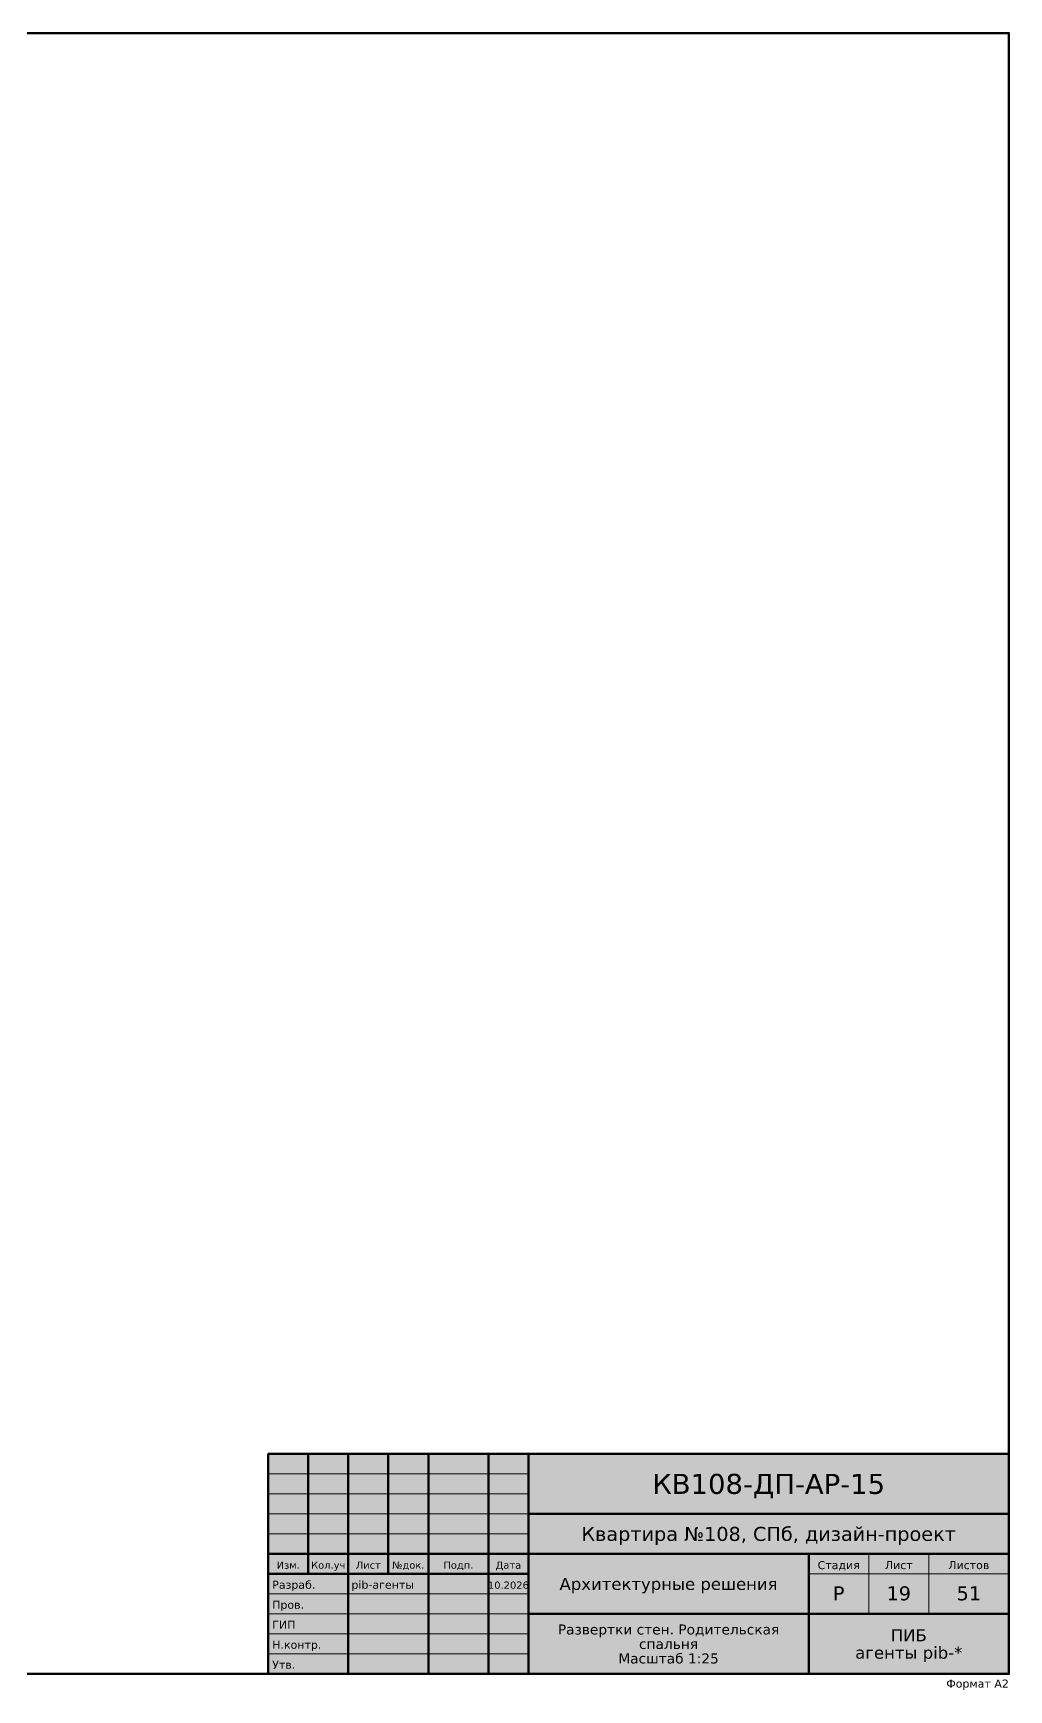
# Model space of a CAD drawing. Header units: millimetres. Extents: x 500 to 14725, y 26 to 10375.
# Drawn here: x 8632 to 14725, y 26 to 10375 of the extents above; entities that cross this region are included whole.
import ezdxf
from ezdxf.enums import TextEntityAlignment as Align

# ---------------------------------------------------------------- set-up
doc = ezdxf.new("R2010")
doc.units = ezdxf.units.MM
doc.layers.add('FRAME', color=7, linetype='CONTINUOUS')
doc.styles.add('GOST', font='DejaVuSans.ttf')

msp = doc.modelspace()

# ---------------------------------------------------------------- hatches: boundary and pattern name
at = {"layer": 'FRAME', "true_color": 0xffffff}
h = msp.add_hatch(color=7, dxfattribs=at)
h.dxf.hatch_style = 1
h.paths.add_polyline_path([(10100, 125), (14725, 125), (14725, 1500), (10100, 1500)])

# ---------------------------------------------------------------- linework, layer by layer
at = {"layer": 'FRAME', "color": 7, "lineweight": 50}
for points in [[(500, 125), (14725, 125), (14725, 10375), (500, 10375)], [(10100, 125), (14725, 125), (14725, 1500), (10100, 1500)]]:
    msp.add_lwpolyline(points, close=True, dxfattribs=at)
for points in [[(10350, 750), (10350, 1500)], [(10600, 125), (10600, 1500)], [(10850, 750), (10850, 1500)], [(11100, 125), (11100, 1500)], [(11475, 125), (11475, 1500)], [(11725, 125), (11725, 1500)], [(11725, 1125), (14725, 1125)], [(10100, 875), (11725, 875)], [(11725, 875), (14725, 875)], [(13475, 125), (13475, 875)], [(10100, 750), (11725, 750)], [(11725, 500), (14725, 500)]]:
    msp.add_lwpolyline(points, dxfattribs=at)
at = {"layer": 'FRAME', "color": 7, "lineweight": 20}
for points in [[(10100, 1375), (11725, 1375)], [(10100, 1250), (11725, 1250)], [(10100, 1125), (11725, 1125)], [(10100, 1000), (11725, 1000)], [(13850, 500), (13850, 875)], [(14225, 500), (14225, 875)], [(13475, 750), (14725, 750)], [(10100, 625), (11725, 625)], [(10100, 500), (11725, 500)], [(10100, 375), (11725, 375)], [(10100, 250), (11725, 250)]]:
    msp.add_lwpolyline(points, dxfattribs=at)

# ---------------------------------------------------------------- texts
at = {"layer": 'FRAME', "color": 7, "style": 'GOST'}
for s, height, p in [('КВ108-ДП-АР-15', 125, (13225, 1250)), ('Квартира №108, СПб, дизайн-проект', 87.5, (13225, 956.25)), ('Стадия', 50, (13662.5, 780)), ('Лист', 50, (14037.5, 780)), ('Листов', 50, (14475, 780)), ('Изм.', 45, (10225, 782.5)), ('Кол.уч', 45, (10475, 782.5)), ('Лист', 45, (10725, 782.5)), ('№док.', 45, (10975, 782.5)), ('Подп.', 45, (11287.5, 782.5)), ('Дата', 45, (11600, 782.5)), ('Архитектурные решения', 75, (12600, 650)), ('10.2026', 45, (11600, 657.5)), ('Р', 87.5, (13662.5, 585)), ('19', 87.5, (14037.5, 585)), ('51', 87.5, (14475, 585)), ('Развертки стен. Родительская', 62.5, (12600, 371.875)), ('спальня', 62.5, (12600, 281.25)), ('ПИБ', 75, (14100, 329.375)), ('Масштаб 1:25', 62.5, (12600, 190.625)), ('агенты pib-*', 75, (14100, 220.625))]:
    msp.add_text(s, height=height, dxfattribs=at).set_placement(p, align=Align.CENTER)
for s, p in [('Разраб.', (10125, 657.5)), ('pib-агенты', (10620, 657.5)), ('Пров.', (10125, 532.5)), ('ГИП', (10125, 407.5)), ('Н.контр.', (10125, 282.5)), ('Утв.', (10125, 157.5))]:
    msp.add_text(s, height=50, dxfattribs=at).set_placement(p)
msp.add_text('Формат A2', height=50, dxfattribs=at).set_placement((14725, 40), align=Align.RIGHT)

doc.saveas('drawing.dxf')
